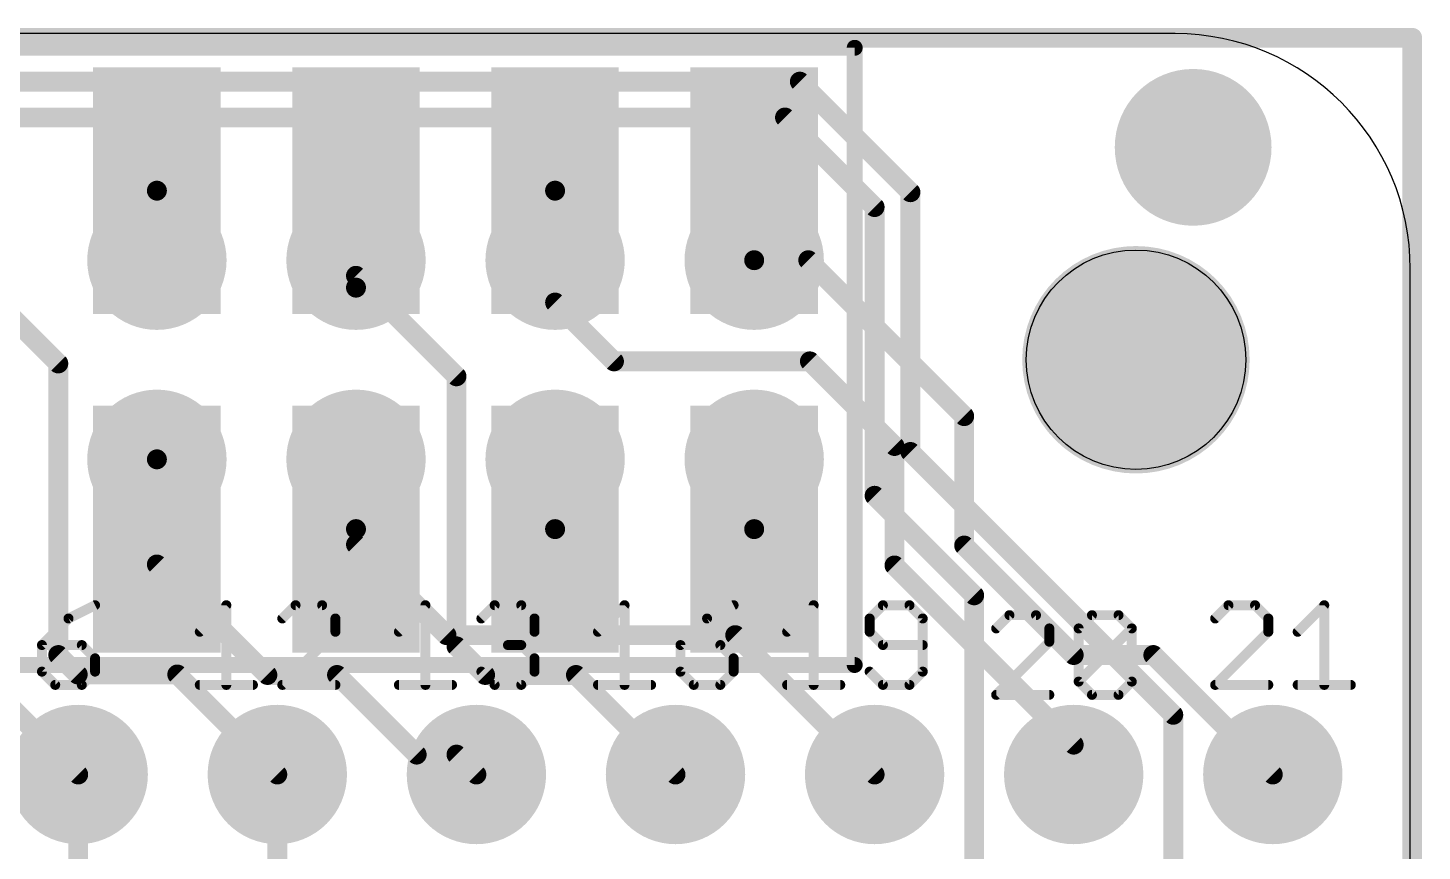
# Model space of a CAD drawing. Extents: x -1.5 to 65.2, y -0.1 to 32.8.
# Drawn here: x 47.36 to 65.15, y 20.1 to 30.61 of the extents above; entities that cross this region are included whole.
import ezdxf

# ---------------------------------------------------------------- set-up
doc = ezdxf.new("R2010")
doc.units = 0
for name, color, linetype in [('1', 12, 'CONTINUOUS'), ('16', 5, 'CONTINUOUS'), ('17', 110, 'CONTINUOUS'), ('20', 53, 'CONTINUOUS'), ('21', 40, 'CONTINUOUS'), ('22', 6, 'CONTINUOUS'), ('30', 253, 'CONTINUOUS')]:
    doc.layers.add(name, color=color, linetype=linetype)

# ---------------------------------------------------------------- blocks, each defined once
blk = doc.blocks.new('ROUNDP')
at = {"const_width": 0.5}
blk.add_lwpolyline([(0, -0.25, 1), (0, 0.25, 1), (0, -0.25)], format="xyb", dxfattribs=at)
blk = doc.blocks.new('PIE')
at = {"const_width": 0.5}
blk.add_lwpolyline([(0, -0.25, 1), (0, 0.25, 1), (0, -0.25)], format="xyb", dxfattribs=at)
blk = doc.blocks.new('RECT')
blk.add_solid([(-0.5, -0.5), (0.5, -0.5), (-0.5, 0.5), (0.5, 0.5)])

msp = doc.modelspace()

# ---------------------------------------------------------------- linework, layer by layer
at = {"layer": '1', "const_width": 0.254}
for points in [[(0, 30.48), (65.024, 30.48)], [(65.024, 30.48), (65.024, 0)], [(13.0186, 29.9212), (57.2124, 29.9212)], [(57.2124, 29.9212), (58.6232, 28.5104)], [(57.023, 29.464), (13.208, 29.464)], [(58.166, 28.321), (57.023, 29.464)], [(58.6232, 28.5104), (58.6232, 25.1968)], [(58.166, 28.321), (58.166, 24.638)], [(58.6232, 25.1968), (61.976, 21.844)], [(51.55, 25.103), (51.55, 24.015)], [(58.166, 24.638), (59.436, 23.368)], [(51.55, 24.015), (52.705, 22.86)], [(59.436, 23.368), (59.436, 17.018)], [(52.705, 22.86), (56.388, 22.86)], [(56.388, 22.86), (58.166, 21.082)], [(61.976, 21.844), (61.976, 15.24)], [(48.006, 21.082), (48.006, 5.354)], [(50.546, 21.082), (50.546, 5.377)]]:
    msp.add_lwpolyline(points, dxfattribs=at)
at = {"layer": '1', "const_width": 0.127}
for points in [[(65.0875, 30.48, 1), (64.9605, 30.48)], [(65.024, 30.4165, 1), (65.024, 30.5435)], [(57.2573, 29.9661, 1), (57.1675, 29.8763)], [(57.2124, 29.8577, 1), (57.2124, 29.9847)], [(57.0679, 29.5089, 1), (56.9781, 29.4191)], [(57.023, 29.4005, 1), (57.023, 29.5275)], [(58.6867, 28.5104, 1), (58.5597, 28.5104)], [(58.5783, 28.4655, 1), (58.6681, 28.5553)], [(58.2295, 28.321, 1), (58.1025, 28.321)], [(58.1211, 28.2761, 1), (58.2109, 28.3659)], [(58.6681, 25.2417, 1), (58.5783, 25.1519)], [(58.5597, 25.1968, 1), (58.6867, 25.1968)], [(51.6135, 25.103, 1), (51.4865, 25.103)], [(58.2109, 24.6829, 1), (58.1211, 24.5931)], [(58.1025, 24.638, 1), (58.2295, 24.638)], [(51.5949, 24.0599, 1), (51.5051, 23.9701)], [(51.4865, 24.015, 1), (51.6135, 24.015)], [(59.4995, 23.368, 1), (59.3725, 23.368)], [(59.3911, 23.3231, 1), (59.4809, 23.4129)], [(52.705, 22.9235, 1), (52.705, 22.7965)], [(52.6601, 22.8151, 1), (52.7499, 22.9049)], [(56.4329, 22.9049, 1), (56.3431, 22.8151)], [(56.388, 22.7965, 1), (56.388, 22.9235)], [(62.0395, 21.844, 1), (61.9125, 21.844)], [(61.9311, 21.7991, 1), (62.0209, 21.8889)], [(48.0695, 21.082, 1), (47.9425, 21.082)], [(50.6095, 21.082, 1), (50.4825, 21.082)], [(58.1211, 21.0371, 1), (58.2109, 21.1269)]]:
    msp.add_lwpolyline(points, format="xyb", dxfattribs=at)
at = {"layer": '16', "const_width": 0.254}
for points in [[(0, 30.48), (65.024, 30.48)], [(65.024, 30.48), (65.024, 0)], [(49.0096, 28.5304), (49.01, 28.53)], [(49.01, 28.53), (49.01, 27.643)], [(51.5496, 28.5304), (51.5496, 27.4444)], [(51.5496, 28.5304), (51.5496, 27.2934)], [(54.0896, 28.5304), (54.09, 28.53)], [(54.09, 28.53), (54.09, 27.643)], [(56.6296, 28.5304), (56.6296, 27.6434)], [(51.55, 27.293), (51.55, 27.643)], [(54.09, 27.1034), (54.09, 27.643)], [(56.6296, 27.6434), (56.63, 27.643)], [(57.32, 27.643), (56.63, 27.643)], [(59.309, 25.654), (57.32, 27.643)], [(47.752, 26.326), (46.47, 27.608)], [(51.5496, 27.4444), (52.832, 26.162)], [(51.5496, 27.2934), (51.55, 27.293)], [(54.8409, 26.3525), (54.09, 27.1034)], [(47.752, 22.606), (47.752, 26.326)], [(57.3405, 26.3525), (54.8409, 26.3525)], [(57.3405, 26.3525), (58.42, 25.273)], [(52.832, 26.162), (52.832, 22.717)], [(59.309, 24.003), (59.309, 25.654)], [(58.42, 25.273), (58.42, 23.749)], [(49.0096, 25.1026), (49.01, 25.103)], [(49.0096, 24.2124), (49.0096, 25.1026)], [(51.55, 24.2128), (51.55, 25.103)], [(54.09, 24.2128), (54.09, 25.103)], [(56.63, 24.2128), (56.63, 25.103)], [(49.0096, 23.7614), (49.0096, 24.2124)], [(51.5496, 24.2124), (51.55, 24.2128)], [(54.0896, 24.2124), (54.09, 24.2128)], [(56.6296, 24.2124), (56.63, 24.2128)], [(60.706, 22.606), (59.309, 24.003)], [(50.419, 22.352), (49.0096, 23.7614)], [(58.42, 23.749), (60.706, 21.463)], [(52.832, 22.717), (53.197, 22.352)], [(46.47, 22.618), (48.006, 21.082)], [(47.752, 22.606), (47.9998, 22.3582)], [(61.722, 22.606), (60.706, 22.606)], [(61.722, 22.606), (63.246, 21.082)], [(47.9998, 22.3582), (49.2698, 22.3582)], [(49.2698, 22.3582), (50.546, 21.082)], [(51.308, 22.352), (50.419, 22.352)], [(51.308, 22.352), (52.324, 21.336)], [(53.197, 22.352), (54.356, 22.352)], [(54.356, 22.352), (55.626, 21.082)], [(60.706, 21.463), (60.706, 21.082)], [(52.324, 21.336), (52.832, 21.336)], [(52.832, 21.336), (53.086, 21.082)]]:
    msp.add_lwpolyline(points, dxfattribs=at)
at = {"layer": '16', "const_width": 0.127}
for points in [[(65.0875, 30.48, 1), (64.9605, 30.48)], [(65.024, 30.4165, 1), (65.024, 30.5435)], [(49.0545, 28.5753, 1), (48.9647, 28.4855)], [(49.0735, 28.53, 1), (48.9465, 28.53)], [(48.9651, 28.4851, 1), (49.0549, 28.5749)], [(51.6131, 28.5304, 1), (51.4861, 28.5304)], [(51.6131, 28.5304, 1), (51.4861, 28.5304)], [(54.1345, 28.5753, 1), (54.0447, 28.4855)], [(54.1535, 28.53, 1), (54.0265, 28.53)], [(54.0451, 28.4851, 1), (54.1349, 28.5749)], [(56.6931, 28.5304, 1), (56.5661, 28.5304)], [(51.6135, 27.643, 1), (51.4865, 27.643)], [(54.1535, 27.643, 1), (54.0265, 27.643)], [(56.6745, 27.6883, 1), (56.5847, 27.5985)], [(56.63, 27.7065, 1), (56.63, 27.5795)], [(56.5851, 27.5981, 1), (56.6749, 27.6879)], [(57.3649, 27.6879, 1), (57.2751, 27.5981)], [(57.32, 27.5795, 1), (57.32, 27.7065)], [(48.9465, 27.643, 1), (49.0735, 27.643)], [(51.5945, 27.4893, 1), (51.5047, 27.3995)], [(54.0265, 27.643, 1), (54.1535, 27.643)], [(56.5661, 27.6434, 1), (56.6931, 27.6434)], [(51.4861, 27.4444, 1), (51.6131, 27.4444)], [(51.5945, 27.3383, 1), (51.5047, 27.2485)], [(51.5051, 27.2481, 1), (51.5949, 27.3379)], [(51.4861, 27.2934, 1), (51.6131, 27.2934)], [(51.4865, 27.293, 1), (51.6135, 27.293)], [(54.1349, 27.1483, 1), (54.0451, 27.0585)], [(54.0265, 27.1034, 1), (54.1535, 27.1034)], [(47.8155, 26.326, 1), (47.6885, 26.326)], [(47.7071, 26.2811, 1), (47.7969, 26.3709)], [(54.8409, 26.416, 1), (54.8409, 26.289)], [(54.796, 26.3076, 1), (54.8858, 26.3974)], [(57.3854, 26.3974, 1), (57.2956, 26.3076)], [(57.3405, 26.289, 1), (57.3405, 26.416)], [(52.8955, 26.162, 1), (52.7685, 26.162)], [(52.7871, 26.1171, 1), (52.8769, 26.2069)], [(59.3725, 25.654, 1), (59.2455, 25.654)], [(59.2641, 25.6091, 1), (59.3539, 25.6989)], [(58.4835, 25.273, 1), (58.3565, 25.273)], [(58.3751, 25.2281, 1), (58.4649, 25.3179)], [(49.0731, 25.1026, 1), (48.9461, 25.1026)], [(48.9647, 25.1475, 1), (49.0545, 25.0577)], [(49.0549, 25.0581, 1), (48.9651, 25.1479)], [(51.6135, 25.103, 1), (51.4865, 25.103)], [(54.1535, 25.103, 1), (54.0265, 25.103)], [(56.6935, 25.103, 1), (56.5665, 25.103)], [(49.0731, 24.2124, 1), (48.9461, 24.2124)], [(48.9461, 24.2124, 1), (49.0731, 24.2124)], [(51.5047, 24.2573, 1), (51.5945, 24.1675)], [(51.4865, 24.2128, 1), (51.6135, 24.2128)], [(51.5949, 24.1679, 1), (51.5051, 24.2577)], [(54.0447, 24.2573, 1), (54.1345, 24.1675)], [(54.0265, 24.2128, 1), (54.1535, 24.2128)], [(54.1349, 24.1679, 1), (54.0451, 24.2577)], [(56.5847, 24.2573, 1), (56.6745, 24.1675)], [(56.5665, 24.2128, 1), (56.6935, 24.2128)], [(56.6749, 24.1679, 1), (56.5851, 24.2577)], [(59.3539, 24.0479, 1), (59.2641, 23.9581)], [(59.2455, 24.003, 1), (59.3725, 24.003)], [(49.0545, 23.8063, 1), (48.9647, 23.7165)], [(58.4649, 23.7939, 1), (58.3751, 23.7041)], [(48.9461, 23.7614, 1), (49.0731, 23.7614)], [(58.3565, 23.749, 1), (58.4835, 23.749)], [(52.8769, 22.7619, 1), (52.7871, 22.6721)], [(52.7685, 22.717, 1), (52.8955, 22.717)], [(47.7969, 22.6509, 1), (47.7071, 22.5611)], [(47.6885, 22.606, 1), (47.8155, 22.606)], [(60.706, 22.6695, 1), (60.706, 22.5425)], [(60.6611, 22.5611, 1), (60.7509, 22.6509)], [(61.7669, 22.6509, 1), (61.6771, 22.5611)], [(61.722, 22.5425, 1), (61.722, 22.6695)], [(47.9998, 22.4217, 1), (47.9998, 22.2947)], [(47.9549, 22.3133, 1), (48.0447, 22.4031)], [(49.3147, 22.4031, 1), (49.2249, 22.3133)], [(49.2698, 22.2947, 1), (49.2698, 22.4217)], [(50.419, 22.4155, 1), (50.419, 22.2885)], [(50.3741, 22.3071, 1), (50.4639, 22.3969)], [(51.3529, 22.3969, 1), (51.2631, 22.3071)], [(51.308, 22.2885, 1), (51.308, 22.4155)], [(53.197, 22.4155, 1), (53.197, 22.2885)], [(53.1521, 22.3071, 1), (53.2419, 22.3969)], [(54.4009, 22.3969, 1), (54.3111, 22.3071)], [(54.356, 22.2885, 1), (54.356, 22.4155)], [(60.7695, 21.463, 1), (60.6425, 21.463)], [(60.6611, 21.4181, 1), (60.7509, 21.5079)], [(52.324, 21.3995, 1), (52.324, 21.2725)], [(52.2791, 21.2911, 1), (52.3689, 21.3809)], [(52.8769, 21.3809, 1), (52.7871, 21.2911)], [(52.832, 21.2725, 1), (52.832, 21.3995)], [(47.9611, 21.0371, 1), (48.0509, 21.1269)], [(50.5011, 21.0371, 1), (50.5909, 21.1269)], [(53.0411, 21.0371, 1), (53.1309, 21.1269)], [(55.5811, 21.0371, 1), (55.6709, 21.1269)], [(63.2011, 21.0371, 1), (63.2909, 21.1269)], [(60.6425, 21.082, 1), (60.7695, 21.082)]]:
    msp.add_lwpolyline(points, format="xyb", dxfattribs=at)
at = {"layer": '20'}
for p, q in [((62, 30.5334), (3, 30.5334)), ((65, 2.873), (65, 27.5334))]:
    msp.add_line(p, q, dxfattribs=at)
msp.add_circle((61.5, 26.373), 1.4, dxfattribs=at)
msp.add_arc((62, 27.5334), 3, 0, 90, dxfattribs=at)
at = {"layer": '21', "const_width": 0.127}
for points in [[(48.2212, 23.2419), (47.8822, 23.0724)], [(49.557, 22.9029), (49.896, 23.2419)], [(49.896, 23.2419), (49.896, 22.225)], [(50.779, 23.2419), (50.6095, 23.0724)], [(51.1179, 23.2419), (50.779, 23.2419)], [(51.2874, 23.0724), (51.1179, 23.2419)], [(52.097, 22.9029), (52.436, 23.2419)], [(52.436, 23.2419), (52.436, 22.225)], [(53.1495, 23.0724), (53.319, 23.2419)], [(53.319, 23.2419), (53.6579, 23.2419)], [(53.6579, 23.2419), (53.8274, 23.0724)], [(54.637, 22.9029), (54.976, 23.2419)], [(54.976, 23.2419), (54.976, 22.225)], [(56.3674, 23.2419), (56.0285, 23.0724)], [(57.05, 22.9029), (57.389, 23.2419)], [(57.389, 23.2419), (57.389, 22.225)], [(58.272, 23.2419), (58.1025, 23.0724)], [(58.6109, 23.2419), (58.272, 23.2419)], [(58.7804, 23.0724), (58.6109, 23.2419)], [(62.6805, 23.2419), (62.511, 23.0724)], [(63.0195, 23.2419), (62.6805, 23.2419)], [(63.189, 23.0724), (63.0195, 23.2419)], [(63.5635, 22.9029), (63.9025, 23.2419)], [(63.9025, 23.2419), (63.9025, 22.225)], [(47.8822, 23.0724), (47.5433, 22.7334)], [(51.2874, 22.9029), (51.2874, 23.0724)], [(53.8274, 23.0724), (53.8274, 22.9029)], [(56.0285, 23.0724), (55.6895, 22.7334)], [(58.1025, 23.0724), (58.1025, 22.9029)], [(58.7804, 22.3945), (58.7804, 23.0724)], [(59.8865, 23.1149), (59.717, 22.9454)], [(60.2255, 23.1149), (59.8865, 23.1149)], [(60.395, 22.9454), (60.2255, 23.1149)], [(60.7695, 22.9454), (60.939, 23.1149)], [(60.939, 23.1149), (61.2779, 23.1149)], [(61.2779, 23.1149), (61.4474, 22.9454)], [(63.189, 22.9029), (63.189, 23.0724)], [(50.6095, 22.225), (51.2874, 22.9029)], [(53.8274, 22.9029), (53.6579, 22.7334)], [(58.1025, 22.9029), (58.272, 22.7334)], [(60.395, 22.7759), (60.395, 22.9454)], [(60.7695, 22.2675), (60.7695, 22.9454)], [(60.7695, 22.2675), (61.4474, 22.9454)], [(61.4474, 22.9454), (61.4474, 22.2675)], [(62.511, 22.225), (63.189, 22.9029)], [(47.5433, 22.7334), (47.5433, 22.3945)], [(48.0517, 22.7334), (47.5433, 22.7334)], [(48.2212, 22.564), (48.0517, 22.7334)], [(53.6579, 22.7334), (53.4885, 22.7334)], [(53.6579, 22.7334), (53.8274, 22.564)], [(55.6895, 22.7334), (55.6895, 22.3945)], [(56.1979, 22.7334), (55.6895, 22.7334)], [(56.3674, 22.564), (56.1979, 22.7334)], [(58.272, 22.7334), (58.7804, 22.7334)], [(59.717, 22.098), (60.395, 22.7759)], [(48.2212, 22.3945), (48.2212, 22.564)], [(53.8274, 22.564), (53.8274, 22.3945)], [(56.3674, 22.3945), (56.3674, 22.564)], [(47.5433, 22.3945), (47.7127, 22.225)], [(48.0517, 22.225), (48.2212, 22.3945)], [(53.319, 22.225), (53.1495, 22.3945)], [(53.8274, 22.3945), (53.6579, 22.225)], [(55.6895, 22.3945), (55.859, 22.225)], [(56.1979, 22.225), (56.3674, 22.3945)], [(58.1025, 22.3945), (58.272, 22.225)], [(58.6109, 22.225), (58.7804, 22.3945)], [(47.7127, 22.225), (48.0517, 22.225)], [(49.557, 22.225), (50.235, 22.225)], [(51.2874, 22.225), (50.6095, 22.225)], [(52.097, 22.225), (52.775, 22.225)], [(53.6579, 22.225), (53.319, 22.225)], [(54.637, 22.225), (55.315, 22.225)], [(55.859, 22.225), (56.1979, 22.225)], [(57.05, 22.225), (57.728, 22.225)], [(58.272, 22.225), (58.6109, 22.225)], [(60.939, 22.098), (60.7695, 22.2675)], [(61.4474, 22.2675), (61.2779, 22.098)], [(63.189, 22.225), (62.511, 22.225)], [(63.5635, 22.225), (64.2414, 22.225)], [(60.395, 22.098), (59.717, 22.098)], [(61.2779, 22.098), (60.939, 22.098)]]:
    msp.add_lwpolyline(points, dxfattribs=at)
at = {"layer": '21', "const_width": 0.0635}
for points in [[(48.2354, 23.2135, 1), (48.207, 23.2703)], [(49.9277, 23.2419, 1), (49.8642, 23.2419)], [(49.9184, 23.2194, 1), (49.8735, 23.2643)], [(50.779, 23.2736, 1), (50.779, 23.2101)], [(50.8014, 23.2194, 1), (50.7565, 23.2643)], [(51.1404, 23.2643, 1), (51.0955, 23.2194)], [(51.1179, 23.2101, 1), (51.1179, 23.2736)], [(52.4677, 23.2419, 1), (52.4042, 23.2419)], [(52.4584, 23.2194, 1), (52.4135, 23.2643)], [(53.319, 23.2736, 1), (53.319, 23.2101)], [(53.3414, 23.2194, 1), (53.2965, 23.2643)], [(53.6804, 23.2643, 1), (53.6355, 23.2194)], [(53.6579, 23.2101, 1), (53.6579, 23.2736)], [(55.0077, 23.2419, 1), (54.9442, 23.2419)], [(54.9984, 23.2194, 1), (54.9535, 23.2643)], [(56.3816, 23.2135, 1), (56.3532, 23.2703)], [(57.4207, 23.2419, 1), (57.3572, 23.2419)], [(57.4114, 23.2194, 1), (57.3665, 23.2643)], [(58.272, 23.2736, 1), (58.272, 23.2101)], [(58.2944, 23.2194, 1), (58.2495, 23.2643)], [(58.6334, 23.2643, 1), (58.5885, 23.2194)], [(58.6109, 23.2101, 1), (58.6109, 23.2736)], [(62.6805, 23.2736, 1), (62.6805, 23.2101)], [(62.703, 23.2194, 1), (62.6581, 23.2643)], [(63.0419, 23.2643, 1), (62.997, 23.2194)], [(63.0195, 23.2101, 1), (63.0195, 23.2736)], [(63.9342, 23.2419, 1), (63.8707, 23.2419)], [(63.9249, 23.2194, 1), (63.88, 23.2643)], [(47.868, 23.1008, 1), (47.8964, 23.044)], [(47.9047, 23.0499, 1), (47.8598, 23.0948)], [(50.587, 23.0948, 1), (50.632, 23.0499)], [(51.3192, 23.0724, 1), (51.2557, 23.0724)], [(51.265, 23.0499, 1), (51.3099, 23.0948)], [(53.127, 23.0948, 1), (53.172, 23.0499)], [(53.8592, 23.0724, 1), (53.7957, 23.0724)], [(53.805, 23.0499, 1), (53.8499, 23.0948)], [(56.0143, 23.1008, 1), (56.0427, 23.044)], [(56.0509, 23.0499, 1), (56.006, 23.0948)], [(58.1343, 23.0724, 1), (58.0708, 23.0724)], [(58.08, 23.0948, 1), (58.125, 23.0499)], [(58.8122, 23.0724, 1), (58.7487, 23.0724)], [(58.758, 23.0499, 1), (58.8029, 23.0948)], [(59.8865, 23.1466, 1), (59.8865, 23.0831)], [(59.909, 23.0924, 1), (59.8641, 23.1373)], [(60.2479, 23.1373, 1), (60.203, 23.0924)], [(60.2255, 23.0831, 1), (60.2255, 23.1466)], [(60.939, 23.1466, 1), (60.939, 23.0831)], [(60.9614, 23.0924, 1), (60.9165, 23.1373)], [(61.3004, 23.1373, 1), (61.2555, 23.0924)], [(61.2779, 23.0831, 1), (61.2779, 23.1466)], [(62.4886, 23.0948, 1), (62.5335, 23.0499)], [(63.2207, 23.0724, 1), (63.1572, 23.0724)], [(63.1665, 23.0499, 1), (63.2114, 23.0948)], [(49.5346, 22.9254, 1), (49.5795, 22.8805)], [(51.3099, 22.8805, 1), (51.265, 22.9254)], [(52.0746, 22.9254, 1), (52.1195, 22.8805)], [(53.8499, 22.8805, 1), (53.805, 22.9254)], [(54.6146, 22.9254, 1), (54.6595, 22.8805)], [(57.0276, 22.9254, 1), (57.0725, 22.8805)], [(58.125, 22.9254, 1), (58.08, 22.8805)], [(59.6946, 22.9678, 1), (59.7395, 22.9229)], [(60.4267, 22.9454, 1), (60.3632, 22.9454)], [(60.3725, 22.9229, 1), (60.4174, 22.9678)], [(60.8013, 22.9454, 1), (60.7377, 22.9454)], [(60.747, 22.9678, 1), (60.792, 22.9229)], [(61.4792, 22.9454, 1), (61.4157, 22.9454)], [(61.4699, 22.9229, 1), (61.425, 22.9678)], [(61.425, 22.9229, 1), (61.4699, 22.9678)], [(63.2114, 22.8805, 1), (63.1665, 22.9254)], [(63.541, 22.9254, 1), (63.586, 22.8805)], [(47.575, 22.7334, 1), (47.5115, 22.7334)], [(47.5433, 22.7652, 1), (47.5433, 22.7017)], [(47.5208, 22.7559, 1), (47.5657, 22.711)], [(48.0742, 22.7559, 1), (48.0293, 22.711)], [(48.0517, 22.7017, 1), (48.0517, 22.7652)], [(51.2557, 22.9029, 1), (51.3192, 22.9029)], [(53.4885, 22.7652, 1), (53.4885, 22.7017)], [(53.6804, 22.7559, 1), (53.6355, 22.711)], [(53.6355, 22.7559, 1), (53.6804, 22.711)], [(53.6579, 22.7017, 1), (53.6579, 22.7652)], [(53.7957, 22.9029, 1), (53.8592, 22.9029)], [(55.7213, 22.7334, 1), (55.6578, 22.7334)], [(55.6895, 22.7652, 1), (55.6895, 22.7017)], [(55.667, 22.7559, 1), (55.712, 22.711)], [(56.2204, 22.7559, 1), (56.1755, 22.711)], [(56.1979, 22.7017, 1), (56.1979, 22.7652)], [(58.0708, 22.9029, 1), (58.1343, 22.9029)], [(58.272, 22.7652, 1), (58.272, 22.7017)], [(58.2495, 22.711, 1), (58.2944, 22.7559)], [(58.7804, 22.7017, 1), (58.7804, 22.7652)], [(60.3632, 22.7759, 1), (60.4267, 22.7759)], [(60.4174, 22.7535, 1), (60.3725, 22.7984)], [(63.1572, 22.9029, 1), (63.2207, 22.9029)], [(48.2529, 22.564, 1), (48.1894, 22.564)], [(48.1987, 22.5415, 1), (48.2436, 22.5864)], [(53.8592, 22.564, 1), (53.7957, 22.564)], [(53.805, 22.5415, 1), (53.8499, 22.5864)], [(56.3992, 22.564, 1), (56.3357, 22.564)], [(56.345, 22.5415, 1), (56.3899, 22.5864)], [(47.5115, 22.3945, 1), (47.575, 22.3945)], [(47.5657, 22.4169, 1), (47.5208, 22.372)], [(48.1894, 22.3945, 1), (48.2529, 22.3945)], [(48.2436, 22.372, 1), (48.1987, 22.4169)], [(53.172, 22.4169, 1), (53.127, 22.372)], [(53.7957, 22.3945, 1), (53.8592, 22.3945)], [(53.8499, 22.372, 1), (53.805, 22.4169)], [(55.712, 22.4169, 1), (55.667, 22.372)], [(55.6578, 22.3945, 1), (55.7213, 22.3945)], [(56.3357, 22.3945, 1), (56.3992, 22.3945)], [(56.3899, 22.372, 1), (56.345, 22.4169)], [(58.125, 22.4169, 1), (58.08, 22.372)], [(58.7487, 22.3945, 1), (58.8122, 22.3945)], [(58.8029, 22.372, 1), (58.758, 22.4169)], [(47.7127, 22.2568, 1), (47.7127, 22.1933)], [(47.6903, 22.2025, 1), (47.7352, 22.2475)], [(48.0293, 22.2475, 1), (48.0742, 22.2025)], [(48.0517, 22.1933, 1), (48.0517, 22.2568)], [(49.557, 22.2568, 1), (49.557, 22.1933)], [(49.8642, 22.225, 1), (49.9277, 22.225)], [(50.235, 22.1933, 1), (50.235, 22.2568)], [(50.587, 22.2475, 1), (50.632, 22.2025)], [(50.6095, 22.2568, 1), (50.6095, 22.1933)], [(51.2874, 22.1933, 1), (51.2874, 22.2568)], [(52.097, 22.2568, 1), (52.097, 22.1933)], [(52.4042, 22.225, 1), (52.4677, 22.225)], [(52.775, 22.1933, 1), (52.775, 22.2568)], [(53.319, 22.2568, 1), (53.319, 22.1933)], [(53.2965, 22.2025, 1), (53.3414, 22.2475)], [(53.6355, 22.2475, 1), (53.6804, 22.2025)], [(53.6579, 22.1933, 1), (53.6579, 22.2568)], [(54.637, 22.2568, 1), (54.637, 22.1933)], [(54.9442, 22.225, 1), (55.0077, 22.225)], [(55.315, 22.1933, 1), (55.315, 22.2568)], [(55.859, 22.2568, 1), (55.859, 22.1933)], [(55.8365, 22.2025, 1), (55.8814, 22.2475)], [(56.1755, 22.2475, 1), (56.2204, 22.2025)], [(56.1979, 22.1933, 1), (56.1979, 22.2568)], [(57.05, 22.2568, 1), (57.05, 22.1933)], [(57.3572, 22.225, 1), (57.4207, 22.225)], [(57.728, 22.1933, 1), (57.728, 22.2568)], [(58.272, 22.2568, 1), (58.272, 22.1933)], [(58.2495, 22.2025, 1), (58.2944, 22.2475)], [(58.5885, 22.2475, 1), (58.6334, 22.2025)], [(58.6109, 22.1933, 1), (58.6109, 22.2568)], [(60.7377, 22.2675, 1), (60.8013, 22.2675)], [(60.792, 22.2899, 1), (60.747, 22.245)], [(60.747, 22.2899, 1), (60.792, 22.245)], [(61.4157, 22.2675, 1), (61.4792, 22.2675)], [(61.4699, 22.245, 1), (61.425, 22.2899)], [(62.511, 22.2568, 1), (62.511, 22.1933)], [(62.4886, 22.2475, 1), (62.5335, 22.2025)], [(63.189, 22.1933, 1), (63.189, 22.2568)], [(63.5635, 22.2568, 1), (63.5635, 22.1933)], [(63.8707, 22.225, 1), (63.9342, 22.225)], [(64.2414, 22.1933, 1), (64.2414, 22.2568)], [(59.717, 22.1298, 1), (59.717, 22.0663)], [(59.6946, 22.1205, 1), (59.7395, 22.0755)], [(60.395, 22.0663, 1), (60.395, 22.1298)], [(60.939, 22.1298, 1), (60.939, 22.0663)], [(60.9165, 22.0755, 1), (60.9614, 22.1205)], [(61.2555, 22.1205, 1), (61.3004, 22.0755)], [(61.2779, 22.0663, 1), (61.2779, 22.1298)]]:
    msp.add_lwpolyline(points, format="xyb", dxfattribs=at)
at = {"layer": '22', "const_width": 0.2032}
for points in [[(57.912, 30.353), (9.652, 30.353)], [(57.912, 22.479), (57.912, 30.353)], [(7.112, 22.479), (57.912, 22.479)]]:
    msp.add_lwpolyline(points, dxfattribs=at)
at = {"layer": '22', "const_width": 0.1016}
for points in [[(57.9628, 30.353, 1), (57.8612, 30.353)], [(57.912, 30.3022, 1), (57.912, 30.4038)], [(57.8612, 22.479, 1), (57.9628, 22.479)], [(57.912, 22.4282, 1), (57.912, 22.5298)]]:
    msp.add_lwpolyline(points, format="xyb", dxfattribs=at)
at = {"layer": '30'}
for points, const_width in [([(62.23, 29.833, 0.4142), (61.48, 29.083)], 0.5), ([(62.98, 29.083, 0.4142), (62.23, 29.833)], 0.5), ([(62.23, 29.958, 1), (62.23, 29.708)], 0.25), ([(62.23, 29.708, 1), (62.23, 29.958)], 0.25), ([(61.48, 29.083, 0.4142), (62.23, 28.333)], 0.5), ([(61.605, 29.083, 1), (61.355, 29.083)], 0.25), ([(61.355, 29.083, 1), (61.605, 29.083)], 0.25), ([(62.23, 28.333, 0.4142), (62.98, 29.083)], 0.5), ([(63.105, 29.083, 1), (62.855, 29.083)], 0.25), ([(62.855, 29.083, 1), (63.105, 29.083)], 0.25), ([(62.23, 28.458, 1), (62.23, 28.208)], 0.25), ([(62.23, 28.208, 1), (62.23, 28.458)], 0.25), ([(61.5, 25.6476, 1), (61.5, 27.0984, 1), (61.5, 25.6476)], 1.4508)]:
    msp.add_lwpolyline(points, format="xyb", dxfattribs=dict(at, const_width=const_width))

# ---------------------------------------------------------------- block references
at = {"layer": '16', "xscale": 3.048, "yscale": 1.524}
for p, rotation in [((49.0096, 28.5304), 270), ((51.5496, 28.5304), 270), ((54.0896, 28.5304), 270), ((56.6296, 28.5304), 270), ((49.0096, 24.2124), 90), ((51.5496, 24.2124), 90), ((54.0896, 24.2124), 90), ((56.6296, 24.2124), 90)]:
    msp.add_blockref('RECT', p, dxfattribs=dict(at, rotation=rotation))
at = {"layer": '16'}
msp.add_blockref('PIE', (62.23, 29.083), dxfattribs=at)
at = {"layer": '17', "xscale": 1.6764, "yscale": 1.6764}
for p in [(49.01, 27.643), (49.01, 27.643), (51.55, 27.643), (51.55, 27.643), (54.09, 27.643), (54.09, 27.643), (56.63, 27.643), (56.63, 27.643), (49.01, 25.103), (49.01, 25.103), (51.55, 25.103), (51.55, 25.103), (54.09, 25.103), (54.09, 25.103), (56.63, 25.103), (56.63, 25.103)]:
    msp.add_blockref('ROUNDP', p, dxfattribs=at)
at = {"layer": '17', "xscale": 1.6764, "yscale": 1.6764, "rotation": 90}
for p in [(48.006, 21.082), (48.006, 21.082), (50.546, 21.082), (50.546, 21.082), (53.086, 21.082), (53.086, 21.082), (55.626, 21.082), (55.626, 21.082), (58.166, 21.082), (58.166, 21.082), (60.706, 21.082), (60.706, 21.082), (63.246, 21.082), (63.246, 21.082)]:
    msp.add_blockref('ROUNDP', p, dxfattribs=at)
at = {"layer": '30'}
for name, p, xscale, yscale, rotation in [('RECT', (49.0096, 28.5304), 3.1496, 1.6256, 270), ('RECT', (51.5496, 28.5304), 3.1496, 1.6256, 270), ('RECT', (54.0896, 28.5304), 3.1496, 1.6256, 270), ('RECT', (56.6296, 28.5304), 3.1496, 1.6256, 270), ('RECT', (49.0096, 24.2124), 3.1496, 1.6256, 90), ('RECT', (51.5496, 24.2124), 3.1496, 1.6256, 90), ('RECT', (54.0896, 24.2124), 3.1496, 1.6256, 90), ('RECT', (56.6296, 24.2124), 3.1496, 1.6256, 90), ('ROUNDP', (48.006, 21.082), 1.778, 1.778, 90), ('ROUNDP', (50.546, 21.082), 1.778, 1.778, 90), ('ROUNDP', (53.086, 21.082), 1.778, 1.778, 90), ('ROUNDP', (55.626, 21.082), 1.778, 1.778, 90), ('ROUNDP', (58.166, 21.082), 1.778, 1.778, 90), ('ROUNDP', (60.706, 21.082), 1.778, 1.778, 90), ('ROUNDP', (63.246, 21.082), 1.778, 1.778, 90)]:
    msp.add_blockref(name, p, dxfattribs=dict(at, xscale=xscale, yscale=yscale, rotation=rotation))
for name, p, xscale, yscale in [('PIE', (62.23, 29.083), 1.1016, 1.1016), ('ROUNDP', (49.01, 27.643), 1.778, 1.778), ('ROUNDP', (51.55, 27.643), 1.778, 1.778), ('ROUNDP', (54.09, 27.643), 1.778, 1.778), ('ROUNDP', (56.63, 27.643), 1.778, 1.778), ('ROUNDP', (49.01, 25.103), 1.778, 1.778), ('ROUNDP', (51.55, 25.103), 1.778, 1.778), ('ROUNDP', (54.09, 25.103), 1.778, 1.778), ('ROUNDP', (56.63, 25.103), 1.778, 1.778)]:
    msp.add_blockref(name, p, dxfattribs=dict(at, xscale=xscale, yscale=yscale))

doc.saveas('drawing.dxf')
